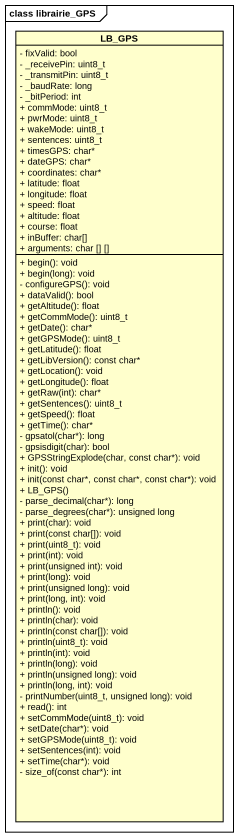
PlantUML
@startuml
mainframe class librairie_GPS
hide circle
hide empty members
skinparam classAttributeIconSize 0
class LB_GPS {
  - fixValid: bool
  - _receivePin: uint8_t
  - _transmitPin: uint8_t
  - _baudRate: long
  - _bitPeriod: int
  + commMode: uint8_t
  + pwrMode: uint8_t
  + wakeMode: uint8_t
  + sentences: uint8_t
  + timesGPS: char*
  + dateGPS: char*
  + coordinates: char*
  + latitude: float
  + longitude: float
  + speed: float
  + altitude: float
  + course: float
  + inBuffer: char[]
  + arguments: char [] []
  + begin(): void
  + begin(long): void
  - configureGPS(): void
  + dataValid(): bool
  + getAltitude(): float
  + getCommMode(): uint8_t
  + getDate(): char*
  + getGPSMode(): uint8_t
  + getLatitude(): float
  + getLibVersion(): const char*
  + getLocation(): void
  + getLongitude(): float
  + getRaw(int): char*
  + getSentences(): uint8_t
  + getSpeed(): float
  + getTime(): char*
  - gpsatol(char*): long
  - gpsisdigit(char): bool
  + GPSStringExplode(char, const char*): void
  + init(): void
  + init(const char*, const char*, const char*): void
  + LB_GPS()
  - parse_decimal(char*): long
  - parse_degrees(char*): unsigned long
  + print(char): void
  + print(const char[]): void
  + print(uint8_t): void
  + print(int): void
  + print(unsigned int): void
  + print(long): void
  + print(unsigned long): void
  + print(long, int): void
  + println(): void
  + println(char): void
  + println(const char[]): void
  + println(uint8_t): void
  + println(int): void
  + println(long): void
  + println(unsigned long): void
  + println(long, int): void
  - printNumber(uint8_t, unsigned long): void
  + read(): int
  + setCommMode(uint8_t): void
  + setDate(char*): void
  + setGPSMode(uint8_t): void
  + setSentences(int): void
  + setTime(char*): void
  - size_of(const char*): int
}
@enduml
